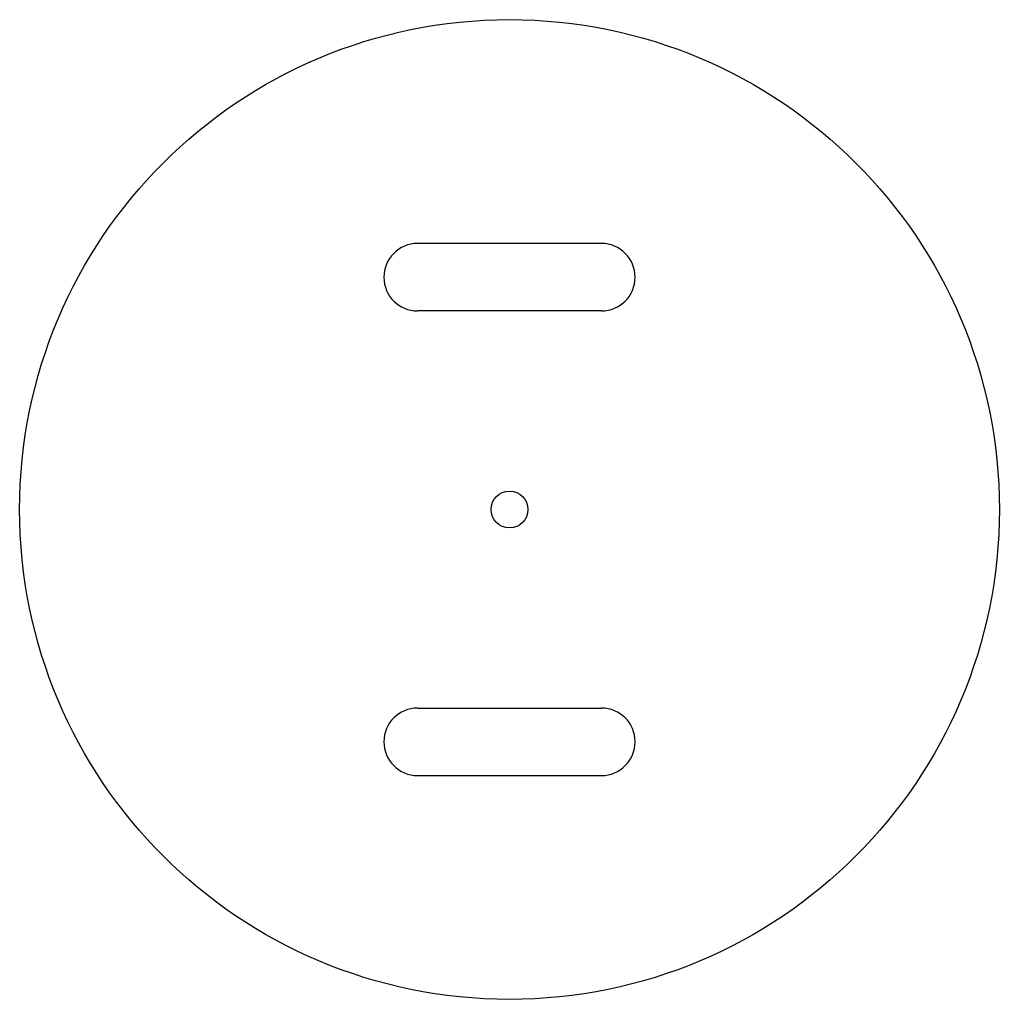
# Model space of a CAD drawing. Extents: x -24.7 to 24.7, y -24.7 to 24.7.
import ezdxf

# ---------------------------------------------------------------- set-up
doc = ezdxf.new("R2010")
doc.units = 0
doc.header["$MEASUREMENT"] = 0
doc.layers.add('VISIBLE', color=7, linetype='CONTINUOUS')

msp = doc.modelspace()

# ---------------------------------------------------------------- linework, layer by layer
at = {"layer": 'VISIBLE'}
for p, q in [((4.628, 13.4), (-4.628, 13.4)), ((4.628, 10), (-4.628, 10)), ((-4.628, -10), (4.628, -10)), ((-4.628, -13.4), (4.628, -13.4))]:
    msp.add_line(p, q, dxfattribs=at)
for radius in [24.675, 0.93]:
    msp.add_circle((0, 0), radius, dxfattribs=at)
for centre, start, end in [((-4.628, 11.7), 90, 270), ((4.628, 11.7), 270, 90), ((-4.628, -11.7), 90, 270), ((4.628, -11.7), 270, 90)]:
    msp.add_arc(centre, 1.7, start, end, dxfattribs=at)

doc.saveas('drawing.dxf')
